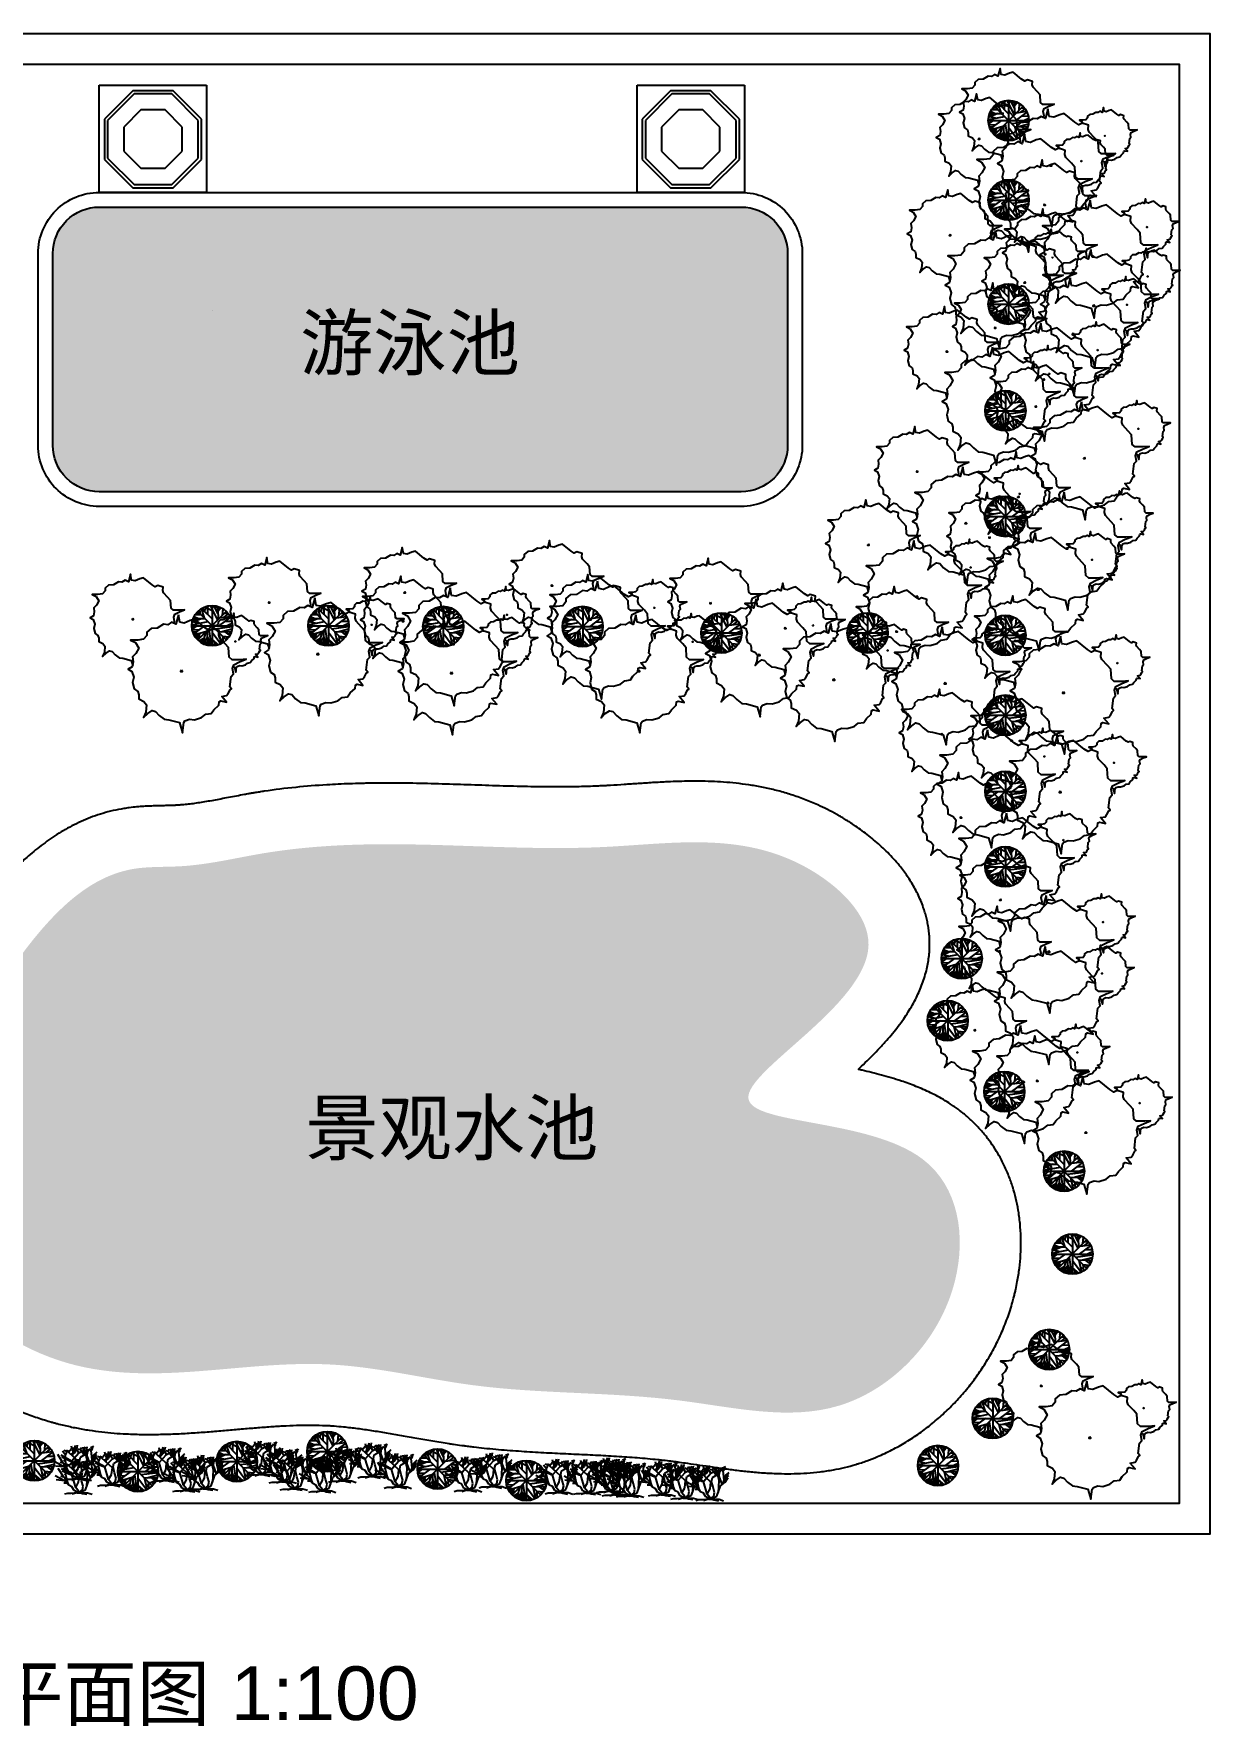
# Model space of a CAD drawing. Header units: millimetres. Extents: x 712 to 37995, y -2422 to 25272.
# Drawn here: x 18755 to 37995, y -2422 to 25272 of the extents above; entities that cross this region are included whole.
import ezdxf

# ---------------------------------------------------------------- set-up
doc = ezdxf.new("R2010")
doc.units = ezdxf.units.MM
for name, color, linetype in [('区域范围', 40, 'Continuous'), ('文字标注', 2, 'Continuous'), ('树', 80, 'Continuous'), ('水池', 140, 'Continuous'), ('道路', 240, 'Continuous')]:
    doc.layers.add(name, color=color, linetype=linetype)
doc.styles.get("Standard").update_dxf_attribs({"font": 'arial.ttf'})

# ---------------------------------------------------------------- blocks, each defined once
blk = doc.blocks.new('树 - 落叶树 (平面)')
for p, q in [((-32.6092, 50.4264), (-23.2782, 23.5674)), ((-31.2008, 51.1035), (-0.2149, 20.1818)), ((-26.4472, 46.5894), (-26.2712, 53.8116)), ((-22.0458, 42.0753), (-16.5881, 57.6486)), ((-21.1656, 55.8436), (-0.0388, 45.0094)), ((-12.5388, 54.9406), (-7.9613, 59.4546)), ((-12.3627, 32.1443), (-12.5388, 58.7776)), ((-5.3205, 59.6806), (16.5105, 16.7963)), ((2.426, 54.9406), (-1.4472, 59.9056)), ((0, 59.9996), (0, -60)), ((0.4894, 48.6208), (3.6584, 59.6806)), ((18.2711, 35.5298), (5.419, 59.6806)), ((9.8203, 51.5549), (12.8133, 58.5516)), ((19.6795, 19.5047), (16.3344, 57.6486)), ((17.0387, 51.1035), (23.2006, 55.1666)), ((17.7429, 43.6552), (25.4894, 54.2636)), ((31.6513, 50.8778), (30.2429, 30.5643)), ((-59.7219, 2.8025), (-12.0106, 12.0565)), ((-32.2571, 20.6333), (-59.1937, 9.348)), ((-58.6656, 12.7336), (-35.9543, 7.5424)), ((-57.081, 17.9248), (-47.0458, 14.7649)), ((-56.0247, 20.859), (-20.8134, 20.859)), ((-54.7923, 24.4702), (-47.75, 21.0847)), ((-54.6162, -24.7335), (-20.2853, 0.0941)), ((-53.2078, 27.4044), (-40.1797, 20.859)), ((-49.8627, 32.8214), (-32.7853, 32.8214)), ((-45.8134, 38.2383), (-40.5318, 33.0471)), ((-43.8768, 36.4326), (-44.405, 40.2696)), ((42, 42), (-42, -42)), ((42, -42), (-42, 42)), ((-40.1797, 44.558), (-36.4825, 43.2038)), ((-37.0107, 47.0408), (-35.25, 35.5298)), ((54.3626, 25.3731), (20.9119, 0.3198)), ((23.3767, 23.3417), (53.3063, 27.4044)), ((29.3626, -6.6771), (59.4682, 7.091)), ((31.1232, 42.5267), (35.8767, 48.1693)), ((36.2288, 25.1474), (48.9049, 35.0784)), ((37.1091, 37.1098), (46.6161, 37.5612)), ((38.5175, 13.4107), (58.2359, 13.6364)), ((-60, 0), (60, 0)), ((-59.7219, -4.8714), (-54.2641, -6.6771)), ((-45.2853, -0.1316), (-59.0177, -10.0627)), ((-58.4895, -12.3197), (-36.4825, -11.6426)), ((-57.081, -18.4138), (-45.2853, -17.9624)), ((-52.6797, -18.188), (-55.4966, -22.0251)), ((-53.2078, -27.442), (-16.7641, -16.6081)), ((-38.9472, -29.0219), (-51.4472, -30.6018)), ((-47.2219, -19.3166), (-50.2148, -26.3135)), ((-46.5177, -30.1504), (-49.5106, -33.536)), ((-32.4331, -32.4075), (-48.1021, -35.5674)), ((-43.7008, -34.6645), (-46.6937, -37.373)), ((-35.9543, -22.4765), (-44.0529, -40.5329)), ((-24.6867, -37.8244), (-38.7712, -45.7241)), ((-26.2712, -43.9185), (-34.7219, -48.6583)), ((-19.9331, -20.2194), (-28.5599, -52.721)), ((-14.6515, -36.2445), (-27.6797, -52.9467)), ((-14.6515, -47.3041), (-25.0388, -54.3009)), ((-21.5177, -45.4984), (-19.9331, -56.1065)), ((-14.8275, -15.0282), (-14.6515, -57.6865)), ((-14.6515, -32.1818), (-3.912, -59.4922)), ((-8.4895, -47.5298), (-11.4825, -58.5893)), ((-10.074, -10.0627), (-2.5036, -59.7178)), ((-6.2008, -36.2445), (17.919, -57.0094)), ((-0.0388, -19.0909), (25.8415, -53.8495)), ((5.9471, -46.6269), (10.5246, -58.5893)), ((9.2922, -9.1598), (59.6443, -2.8401)), ((18.6232, -18.6394), (26.7218, -53.3981)), ((18.7992, -18.6394), (57.3556, -17.2853)), ((22.8485, -36.4702), (35.3485, -48.4326)), ((24.7852, -44.8213), (23.0246, -54.978)), ((26.3697, -18.4138), (58.9401, -9.8369)), ((30.419, -30.1504), (32.3556, -50.0125)), ((31.4753, -31.279), (49.6091, -33.3103)), ((38.1654, -18.188), (52.426, -29.0219)), ((41.5105, -32.6332), (46.088, -38.0501)), ((45.9119, -24.0564), (55.595, -22.2508)), ((-6.3768, -52.721), (-9.3698, -58.815)), ((8.4119, -53.1724), (3.8344, -59.4922))]:
    blk.add_line(p, q)
blk.add_circle((0, 0), 60)
blk = doc.blocks.new('灌木 - (立面)')
for p, q in [((-12.471, 19.775), (-12.898, 22.044)), ((-11.433, 18.289), (-10.457, 22.749)), ((-9.48, 19.775), (-8.992, 22.592)), ((-0.508, 21.888), (-0.081, 20.558)), ((0.041, 20.714), (1.384, 22.044)), ((0.102, 21.34), (0.835, 21.888)), ((-17.76, 8.64), (-23.663, 11.961)), ((-18.24, 11.04), (-21.755, 16.655)), ((-18.24, 11.04), (-20.16, 11.52)), ((-12.96, 12.48), (-19.68, 16.32)), ((-13.92, 12.48), (-19.2, 14.88)), ((-16.8, 16.32), (-18.72, 18.72)), ((-15.84, 8.16), (-18.24, 11.04)), ((-14.88, 18.24), (-17.76, 19.2)), ((-16.8, 12.48), (-17.76, 12.96)), ((-16.8, 16.32), (-15.36, 19.68)), ((-16.8, 12.48), (-16.8, 16.32)), ((-15.84, 8.16), (-16.8, 12.48)), ((-14.88, 18.24), (-12.96, 20.64)), ((-8.16, 12), (-14.88, 18.24)), ((-12.96, 12.48), (-13.92, 12.48)), ((-13.325, 16.724), (-11.433, 18.289)), ((-12.96, 12.48), (-8.16, 17.76)), ((-10.56, 4.32), (-12.96, 12.48)), ((-11.677, 19.071), (-12.471, 19.775)), ((-11.28, 19.619), (-12.104, 21.184)), ((-12.043, 15.628), (-11.921, 18.836)), ((-11.982, 16.802), (-10.579, 18.054)), ((-11.921, 18.836), (-10.64, 20.401)), ((-10.579, 18.054), (-9.846, 19.697)), ((-8.16, 17.76), (-10.56, 21.6)), ((-7.2, 19.68), (-8.64, 20.16)), ((-8.64, 7.68), (-8.16, 12)), ((-8.16, 17.76), (-5.28, 19.2)), ((-7.68, 12.48), (-7.2, 14.88)), ((-6.72, 8.64), (-7.68, 12.48)), ((-7.2, 19.68), (-6.24, 21.12)), ((-4.8, 16.32), (-7.2, 19.68)), ((-7.2, 14.88), (-3.84, 16.8)), ((-5.086, 17.741), (-5.513, 21.34)), ((-5.28, 19.2), (-3.84, 21.6)), ((-3.377, 15.315), (-5.086, 17.819)), ((-2.88, 12.96), (-4.32, 19.68)), ((-3.84, 16.8), (-0.96, 20.64)), ((-3.377, 18.602), (-2.888, 21.575)), ((-2.766, 16.802), (-3.377, 18.602)), ((-3.36, 5.28), (-2.88, 12.96)), ((-2.88, 15.84), (-2.4, 20.16)), ((-0.96, 10.56), (-2.88, 15.84)), ((-1.92, 9.6), (0.96, 12)), ((-0.48, 10.8), (0.346, 13.203)), ((-0.203, 19.149), (0.102, 21.34)), ((0.346, 13.203), (-0.203, 19.149)), ((-0.142, 19.384), (0.59, 20.401)), ((-0.02, 20.01), (0.896, 21.105)), ((0.346, 13.203), (1.323, 16.254)), ((0.96, 12), (1.44, 15.36)), ((0.96, 12), (2.88, 14.88)), ((1.323, 16.254), (3.642, 18.289)), ((1.44, 15.36), (2.88, 17.28)), ((1.92, 13.44), (2.4, 15.36)), ((2.4, 15.36), (3.36, 16.32)), ((-17.76, 8.64), (-23.128, 9.222)), ((-16.32, 7.2), (-18.24, 7.2)), ((-14.88, 5.76), (-17.76, 8.64)), ((-15.84, 0.48), (-17.76, 0)), ((-14.88, 5.76), (-15.84, 8.16)), ((-13.44, 0.48), (-15.84, 0.48)), ((-12.96, 4.8), (-14.88, 5.76)), ((-9.6, 0.96), (-13.44, 0.48)), ((-11.52, 2.4), (-12.96, 4.8)), ((-9.6, 0.96), (-12.96, 0)), ((-8.64, 0.96), (-11.52, 2.4)), ((-10.56, 4.32), (-8.64, 7.68)), ((-8.64, 1.92), (-10.56, 4.32)), ((-9.6, 0.96), (-7.68, 0.96)), ((-8.64, 0.96), (-4.32, 2.88)), ((-8.64, 0.96), (-6.24, 2.88)), ((-8.64, 0.96), (-8.64, 1.92)), ((-8.64, 0.96), (-2.88, 0.96)), ((-7.68, 0.96), (-6.24, 0.48)), ((-5.76, 5.28), (-6.72, 8.64)), ((-6.24, 2.88), (-5.76, 5.28)), ((-6.24, 0.48), (-3.36, 0)), ((-4.32, 2.88), (-1.92, 9.6)), ((-2.88, 0.96), (0, 0))]:
    blk.add_line(p, q)
blk = doc.blocks.new('树丛或灌木丛 - (平面)')
for points in [[(-10.993, 56.487), (-9.228, 58.426), (-10.144, 63.512), (-8.923, 67.033), (-3.43, 69.772), (2.673, 72.119), (-2.82, 71.728), (-10.449, 71.728), (-13.195, 74.075), (-13.806, 83.073), (-16.857, 86.594), (-22.045, 92.071), (-22.961, 94.81), (-22.656, 98.722), (-28.759, 100.678), (-31.811, 99.113), (-35.472, 101.461), (-45.543, 109.676), (-49.815, 108.503), (-55.308, 106.155), (-59.58, 106.938), (-60.801, 113.98), (-63.242, 104.982), (-67.209, 106.938), (-70.872, 104.59), (-74.839, 104.982), (-80.637, 101.461), (-86.435, 101.069), (-90.402, 97.548), (-90.402, 94.419), (-93.454, 90.898), (-98.947, 90.115), (-105.66, 90.115), (-101.083, 87.768), (-98.031, 82.682), (-100.778, 77.596), (-103.829, 74.466), (-103.219, 69.772), (-104.134, 65.077), (-108.102, 62.73), (-104.439, 60.774), (-102.609, 55.297), (-103.829, 50.211), (-102.303, 44.342), (-98.947, 41.995), (-98.031, 38.865), (-98.031, 34.953), (-93.148, 32.606), (-90.707, 29.476), (-91.317, 22.434), (-93.454, 17.348), (-89.487, 21.26), (-85.519, 23.999), (-82.468, 23.216), (-78.806, 19.304), (-74.228, 15.783), (-69.956, 15.392), (-59.886, 12.653), (-58.254, 7.074)], [(59.448, 5.262), (60.936, 4.858), (62.652, -1.011), (63.415, 4.858), (64.178, 5.836), (66.848, 6.814), (69.709, 6.569), (73.905, 7.792), (76.385, 9.748), (79.627, 10.237), (81.153, 12.438), (84.014, 15.127), (84.205, 17.084), (85.158, 17.573), (88.591, 16.839), (85.73, 20.262), (88.591, 20.751), (89.545, 21.974), (90.689, 24.174), (91.452, 24.663), (90.499, 25.886), (91.261, 31.999), (92.596, 33.466), (92.024, 36.645), (92.787, 38.845), (96.22, 40.557), (100.035, 42.024), (96.602, 41.779), (91.834, 41.779), (90.117, 43.246), (89.736, 48.871), (87.828, 51.071), (84.586, 54.494), (84.014, 56.206), (84.205, 58.651), (80.39, 59.873), (78.483, 58.895), (76.194, 60.362), (69.9, 65.497), (67.23, 64.764), (63.797, 63.297), (61.126, 63.786), (60.364, 68.187), (58.838, 62.563), (56.358, 63.786), (54.07, 62.319), (51.59, 62.563), (47.966, 60.362), (44.343, 60.118), (41.863, 57.917), (41.863, 55.961), (39.956, 53.761), (36.523, 53.272), (32.327, 53.272), (35.187, 51.805), (36.641, 49.381)]]:
    blk.add_lwpolyline(points)
for points in [[(-4.577, 66.508), (-7.629, 55.261), (-12.588, 57.706), (-17.166, 54.772), (-22.125, 55.261), (-29.372, 50.86), (-36.62, 50.371), (-41.579, 45.969), (-41.579, 42.057), (-45.393, 37.656), (-52.259, 36.678), (-60.651, 36.678), (-54.93, 33.743), (-51.115, 27.386), (-54.548, 21.029), (-58.363, 17.116), (-57.6, 11.248), (-58.744, 5.38), (-63.703, 2.446), (-59.126, 0), (-56.837, -6.846), (-58.363, -13.203), (-56.455, -20.539), (-52.259, -23.473), (-51.115, -27.385), (-51.115, -32.275), (-45.012, -35.21), (-41.96, -39.122), (-42.723, -47.924), (-45.393, -54.282), (-40.434, -49.391), (-35.475, -45.968), (-31.661, -46.946), (-27.083, -51.837), (-21.362, -56.238), (-16.021, -56.727), (-3.433, -60.15), (0, -71.887), (1.526, -60.15), (3.052, -58.194), (8.392, -56.238), (14.114, -56.727), (22.506, -54.282), (27.465, -50.369), (33.949, -49.391), (37.001, -44.99), (42.723, -39.611), (43.104, -35.699), (45.012, -34.721), (51.878, -36.188), (46.156, -29.341), (51.878, -28.363), (53.785, -25.918), (56.074, -21.517), (57.6, -20.539), (55.692, -18.094), (57.218, -5.868), (59.888, -2.934), (58.744, 3.424), (60.27, 7.825), (67.136, 11.248), (74.765, 14.182), (67.899, 13.693), (58.363, 13.693), (54.93, 16.627), (54.167, 27.875), (50.352, 32.276), (43.867, 39.123), (42.723, 42.546), (43.104, 47.436), (35.475, 49.882), (31.661, 47.925), (27.083, 50.86), (14.495, 61.129), (9.155, 59.662), (2.289, 56.728), (-3.052, 57.706)], [(-58.055, 61.947), (-58.97, 60.774), (-57.139, 60.774)], [(62.08, 35.667), (61.508, 34.933), (62.652, 34.933)], [(-1.144, 1.468), (-2.289, 0), (0, 0)]]:
    blk.add_lwpolyline(points, close=True)
blk = doc.blocks.new('浴盆')
for p, q in [((0, 0), (0, 69.12)), ((0, 69.12), (69.12, 69.12)), ((21.601, 65.456), (3.272, 47.128)), ((47.521, 65.456), (21.601, 65.456)), ((65.849, 47.128), (47.521, 65.456)), ((69.12, 69.12), (69.12, 0)), ((22.464, 63.396), (5.358, 46.29)), ((46.656, 63.396), (22.464, 63.396)), ((63.763, 46.29), (46.656, 63.396)), ((3.272, 47.128), (3.272, 21.208)), ((5.358, 46.29), (5.358, 22.098)), ((26.785, 53.097), (15.788, 42.101)), ((42.337, 53.097), (26.785, 53.097)), ((53.333, 42.101), (42.337, 53.097)), ((63.763, 22.098), (63.763, 46.29)), ((65.849, 21.208), (65.849, 47.128)), ((15.788, 42.101), (15.788, 26.549)), ((53.333, 26.549), (53.333, 42.101)), ((5.358, 22.098), (22.464, 4.992)), ((15.788, 26.549), (26.785, 15.552)), ((42.337, 15.552), (53.333, 26.549)), ((46.656, 4.992), (63.763, 22.098)), ((3.272, 21.208), (21.601, 2.88)), ((26.785, 15.552), (42.337, 15.552)), ((47.521, 2.88), (65.849, 21.208)), ((69.12, 0), (0, 0)), ((21.601, 2.88), (47.521, 2.88)), ((22.464, 4.992), (46.656, 4.992))]:
    blk.add_line(p, q)

msp = doc.modelspace()

# ---------------------------------------------------------------- hatches: boundary and pattern name
at = {"layer": '水池'}
h = msp.add_hatch(color=256, dxfattribs=at)
h.dxf.hatch_style = 1
h.set_gradient(color1=(39, 118, 187), color2=(122, 175, 223), name='INVHEMISPHERICAL')
h.paths.add_polyline_path([(31084, 21678, 0.414214), (30324, 22438), (19825, 22438, 0.414214), (19065, 21678), (19065, 18538, 0.414214), (19825, 17778), (30324, 17778, 0.414214), (31084, 18538)])
at = {"layer": '水池', "transparency": 33554579}
h = msp.add_hatch(dxfattribs=at)
h.set_pattern_fill('AR-SAND', color=256, scale=2)
edge = h.paths.add_edge_path()
edge.add_spline(control_points=[(20387, 11607), (19397, 11445), (18329, 9904), (16918, 7816), (16712, 4929), (19846, 2862), (22966, 3813), (26262, 2981), (29023, 3084), (32073, 2338), (34153, 4484), (33724, 7597), (28478, 7296), (33409, 9922), (30883, 12315), (27912, 11794), (24960, 12086), (22627, 11928), (21361, 11614), (20631, 11647), (20387, 11607)], knot_values=[0, 0, 0, 0, 3096.020564, 4686.242589, 7854.193414, 10346.743244, 14613.916012, 16982.942408, 20393.393422, 22993.062508, 25787.904417, 27842.153174, 30861.748739, 34051.67301, 35674.574209, 38987.253253, 42810.995466, 44591.589198, 45959.9441, 46721.593141, 46721.593141, 46721.593141, 46721.593141], degree=3, periodic=0)

# ---------------------------------------------------------------- linework, layer by layer
at = {"layer": '区域范围'}
for points in [[(4997, 725), (37995, 725), (37995, 25272), (712, 25272), (712, 725), (1212, 725)], [(4995, 1225), (37495, 1225), (37495, 24772), (1212, 24772), (1212, 1225)]]:
    msp.add_lwpolyline(points, dxfattribs=at)
at = {"layer": '水池'}
for points in [[(19825, 22678), (30324, 22678, -0.414214), (31324, 21678), (31324, 18538, -0.414214), (30324, 17538), (19825, 17538, -0.414214), (18825, 18538), (18825, 21678, -0.414214)], [(19825, 22438), (30324, 22438, -0.414214), (31084, 21678), (31084, 18538, -0.414214), (30324, 17778), (19825, 17778, -0.414214), (19065, 18538), (19065, 21678, -0.414214)]]:
    msp.add_lwpolyline(points, format="xyb", close=True, dxfattribs=at)
at = {"layer": '道路'}
for points, knots in [([(32236, 8325), (32275, 8361), (32314, 8398), (32393, 8474), (32432, 8513), (32511, 8592), (32550, 8633), (32628, 8716), (32667, 8759), (32737, 8839), (32769, 8876), (32832, 8953), (32863, 8992), (32924, 9072), (32954, 9113), (33008, 9191), (33032, 9228), (33079, 9303), (33102, 9341), (33147, 9420), (33169, 9461), (33207, 9538), (33224, 9574), (33256, 9648), (33272, 9686), (33301, 9764), (33314, 9804), (33339, 9887), (33351, 9929), (33369, 10007), (33376, 10043), (33388, 10115), (33393, 10152), (33401, 10227), (33404, 10265), (33406, 10315), (33407, 10326), (33407, 10342), (33407, 10346), (33407, 10354), (33407, 10358), (33407, 10370), (33407, 10379), (33407, 10403), (33407, 10419), (33405, 10468), (33403, 10500), (33398, 10563), (33394, 10595), (33385, 10657), (33380, 10687), (33368, 10747), (33361, 10777), (33347, 10836), (33339, 10864), (33322, 10921), (33313, 10949), (33290, 11015), (33275, 11053), (33245, 11126), (33228, 11162), (33194, 11232), (33177, 11265), (33140, 11332), (33121, 11364), (33082, 11427), (33062, 11458), (33021, 11517), (33000, 11547), (32957, 11604), (32936, 11632), (32883, 11697), (32851, 11733), (32787, 11804), (32754, 11839), (32688, 11906), (32654, 11938), (32586, 12001), (32552, 12032), (32482, 12091), (32447, 12120), (32376, 12176), (32341, 12203), (32269, 12256), (32232, 12282), (32146, 12341), (32095, 12374), (31993, 12437), (31941, 12468), (31838, 12525), (31786, 12553), (31682, 12605), (31630, 12630), (31506, 12686), (31433, 12716), (31289, 12772), (31216, 12797), (31072, 12844), (31000, 12865), (30856, 12902), (30785, 12919), (30643, 12949), (30572, 12962), (30432, 12985), (30362, 12994), (30224, 13011), (30155, 13017), (30020, 13028), (29953, 13032), (29819, 13038), (29753, 13040), (29623, 13042), (29558, 13043), (29431, 13041), (29367, 13040), (29242, 13036), (29181, 13034), (29037, 13027), (28955, 13023), (28795, 13013), (28716, 13008), (28561, 12997), (28484, 12992), (28334, 12982), (28261, 12977), (28170, 12972), (28152, 12971), (28122, 12969), (28110, 12968), (28088, 12967), (28077, 12966), (28061, 12966), (28055, 12965), (28036, 12964), (28024, 12964), (27999, 12963), (27986, 12962), (27949, 12960), (27924, 12959), (27849, 12957), (27799, 12955), (27648, 12951), (27547, 12949), (27298, 12947), (27149, 12948), (26848, 12952), (26697, 12956), (26391, 12964), (26238, 12969), (25927, 12980), (25771, 12985), (25456, 12995), (25296, 13000), (24976, 13007), (24814, 13010), (24590, 13011), (24530, 13011), (24411, 13010), (24353, 13010), (24264, 13008), (24233, 13008), (24171, 13007), (24140, 13006), (24047, 13004), (23985, 13002), (23798, 12996), (23672, 12990), (23378, 12972), (23208, 12958), (22867, 12924), (22695, 12902), (22497, 12873), (22471, 12869), (22430, 12862), (22416, 12860), (22391, 12856), (22381, 12855), (22360, 12851), (22350, 12850), (22335, 12847), (22329, 12846), (22317, 12844), (22311, 12843), (22294, 12840), (22282, 12838), (22247, 12832), (22224, 12828), (22156, 12815), (22111, 12807), (22023, 12791), (21980, 12782), (21896, 12766), (21854, 12758), (21772, 12743), (21732, 12735), (21654, 12721), (21615, 12714), (21539, 12701), (21502, 12695), (21429, 12684), (21393, 12679), (21323, 12669), (21289, 12665), (21221, 12658), (21188, 12655), (21149, 12652), (21142, 12651), (21123, 12650), (21110, 12649), (21095, 12648), (21093, 12648), (21090, 12648), (21088, 12648), (21083, 12647), (21079, 12647), (21068, 12647), (21061, 12646), (21038, 12645), (21023, 12645), (20982, 12643), (20957, 12643), (20903, 12642), (20875, 12641), (20816, 12640), (20786, 12639), (20723, 12637), (20690, 12636), (20621, 12633), (20586, 12632), (20513, 12627), (20475, 12624), (20397, 12617), (20357, 12613), (20286, 12603), (20256, 12599), (20226, 12594)], [32628.141077, 32628.141077, 32628.141077, 32628.141077, 32742.141836, 32742.141836, 32856.142594, 32856.142594, 32970.143353, 32970.143353, 33084.144112, 33084.144112, 33179.16935, 33179.16935, 33274.194589, 33274.194589, 33369.219827, 33369.219827, 33449.000359, 33449.000359, 33528.78089, 33528.78089, 33608.561421, 33608.561421, 33675.071719, 33675.071719, 33741.582016, 33741.582016, 33808.092314, 33808.092314, 33874.602612, 33874.602612, 33927.863508, 33927.863508, 33981.124405, 33981.124405, 34034.385302, 34034.385302, 34050.237225, 34050.237225, 34055.84603, 34055.84603, 34061.454835, 34061.454835, 34072.672446, 34072.672446, 34095.107666, 34095.107666, 34139.978108, 34139.978108, 34184.848549, 34184.848549, 34229.718991, 34229.718991, 34274.589432, 34274.589432, 34319.459874, 34319.459874, 34364.330315, 34364.330315, 34427.497126, 34427.497126, 34490.663936, 34490.663936, 34553.830747, 34553.830747, 34616.997558, 34616.997558, 34680.164369, 34680.164369, 34743.331179, 34743.331179, 34806.49799, 34806.49799, 34894.573619, 34894.573619, 34982.649249, 34982.649249, 35070.724878, 35070.724878, 35158.800507, 35158.800507, 35246.876136, 35246.876136, 35334.951765, 35334.951765, 35423.027395, 35423.027395, 35544.703945, 35544.703945, 35666.380495, 35666.380495, 35788.057045, 35788.057045, 35909.733595, 35909.733595, 36077.898744, 36077.898744, 36246.063893, 36246.063893, 36414.229042, 36414.229042, 36582.394191, 36582.394191, 36750.559341, 36750.559341, 36918.72449, 36918.72449, 37086.889639, 37086.889639, 37255.054788, 37255.054788, 37423.219937, 37423.219937, 37591.385086, 37591.385086, 37759.550235, 37759.550235, 37927.715384, 37927.715384, 38155.382934, 38155.382934, 38383.050485, 38383.050485, 38610.718035, 38610.718035, 38838.385585, 38838.385585, 38895.003047, 38895.003047, 38934.155436, 38934.155436, 38966.840072, 38966.840072, 38986.90365, 38986.90365, 39027.030808, 39027.030808, 39067.157966, 39067.157966, 39147.412282, 39147.412282, 39307.920914, 39307.920914, 39628.938177, 39628.938177, 40097.259817, 40097.259817, 40565.581458, 40565.581458, 41033.903098, 41033.903098, 41502.224739, 41502.224739, 41970.546379, 41970.546379, 42438.868019, 42438.868019, 42612.138318, 42612.138318, 42777.171242, 42777.171242, 42864.679543, 42864.679543, 42952.187845, 42952.187845, 43127.204448, 43127.204448, 43477.237654, 43477.237654, 43947.621653, 43947.621653, 44418.005652, 44418.005652, 44490.999145, 44490.999145, 44529.994067, 44529.994067, 44558.24421, 44558.24421, 44585.489029, 44585.489029, 44601.608999, 44601.608999, 44617.728969, 44617.728969, 44649.968908, 44649.968908, 44714.448788, 44714.448788, 44843.408546, 44843.408546, 44972.368305, 44972.368305, 45101.328064, 45101.328064, 45230.287823, 45230.287823, 45359.247582, 45359.247582, 45488.20734, 45488.20734, 45617.167099, 45617.167099, 45746.126858, 45746.126858, 45875.086617, 45875.086617, 45901.228449, 45901.228449, 45953.512114, 45953.512114, 45960.648857, 45960.648857, 45967.7856, 45967.7856, 45982.059086, 45982.059086, 46010.606059, 46010.606059, 46067.700003, 46067.700003, 46152.565988, 46152.565988, 46237.431973, 46237.431973, 46322.297958, 46322.297958, 46407.163943, 46407.163943, 46492.029929, 46492.029929, 46576.895914, 46576.895914, 46661.761899, 46661.761899, 46721.593141, 46721.593141, 46721.593141, 46721.593141]), ([(20226, 12594), (20167, 12584), (20109, 12573), (19995, 12547), (19939, 12532), (19829, 12499), (19775, 12481), (19668, 12442), (19616, 12421), (19514, 12376), (19464, 12353), (19366, 12304), (19318, 12278), (19224, 12225), (19178, 12197), (19088, 12140), (19044, 12111), (18958, 12051), (18916, 12020), (18834, 11957), (18794, 11926), (18715, 11861), (18677, 11828), (18585, 11746), (18532, 11697), (18429, 11598), (18380, 11547), (18283, 11446), (18236, 11394), (18144, 11290), (18099, 11238), (18011, 11134), (17969, 11081), (17885, 10976), (17844, 10923), (17764, 10818), (17725, 10765), (17649, 10661), (17611, 10609), (17538, 10505), (17502, 10454), (17431, 10353), (17397, 10302), (17329, 10203), (17295, 10155), (17259, 10101), (17255, 10095), (17247, 10083), (17243, 10078), (17231, 10060), (17223, 10048), (17199, 10013), (17183, 9990), (17135, 9920), (17103, 9872), (17039, 9777), (17007, 9728), (16944, 9631), (16912, 9582), (16849, 9481), (16817, 9431), (16755, 9328), (16724, 9275), (16663, 9169), (16632, 9114), (16573, 9004), (16544, 8948), (16486, 8833), (16458, 8774), (16421, 8693), (16412, 8672), (16395, 8635), (16388, 8619), (16375, 8587), (16369, 8572), (16359, 8550), (16356, 8542), (16349, 8526), (16346, 8519), (16337, 8495), (16330, 8479), (16312, 8432), (16300, 8401), (16264, 8306), (16241, 8242), (16188, 8080), (16158, 7981), (16104, 7782), (16080, 7681), (16037, 7478), (16019, 7375), (15987, 7167), (15974, 7063), (15955, 6853), (15949, 6747), (15943, 6534), (15943, 6427), (15951, 6213), (15959, 6106), (15980, 5908), (15992, 5818), (16023, 5638), (16041, 5548), (16084, 5369), (16109, 5280), (16165, 5102), (16196, 5014), (16260, 4854), (16291, 4782), (16339, 4683), (16352, 4656), (16375, 4611), (16384, 4594), (16400, 4564), (16407, 4551), (16419, 4529), (16424, 4521), (16432, 4506), (16436, 4499), (16444, 4485), (16448, 4477), (16460, 4456), (16469, 4442), (16494, 4401), (16511, 4373), (16563, 4291), (16599, 4238), (16673, 4134), (16711, 4083), (16791, 3984), (16831, 3935), (16931, 3823), (16990, 3760), (17113, 3638), (17176, 3579), (17305, 3466), (17371, 3412), (17505, 3308), (17574, 3258), (17713, 3162), (17784, 3117), (17927, 3029), (18000, 2988), (18147, 2908), (18221, 2871), (18372, 2800), (18447, 2766), (18600, 2704), (18677, 2674), (18832, 2619), (18910, 2594), (19003, 2566), (19018, 2562), (19050, 2553), (19068, 2548), (19103, 2538), (19120, 2534), (19173, 2520), (19208, 2511), (19312, 2486), (19382, 2471), (19521, 2444), (19590, 2432), (19728, 2411), (19796, 2402), (19932, 2386), (20000, 2379), (20134, 2368), (20201, 2364), (20362, 2356), (20456, 2353), (20643, 2351), (20735, 2352), (20918, 2355), (21008, 2358), (21187, 2367), (21275, 2372), (21450, 2383), (21537, 2390), (21707, 2403), (21792, 2410), (21959, 2425), (22041, 2432), (22204, 2446), (22285, 2453), (22444, 2466), (22522, 2472), (22677, 2483), (22753, 2488), (22903, 2496), (22977, 2499), (23123, 2504), (23195, 2505), (23336, 2505), (23406, 2503), (23489, 2500), (23504, 2500), (23526, 2499), (23532, 2498), (23544, 2498), (23550, 2498), (23569, 2497), (23581, 2496), (23618, 2494), (23643, 2492), (23718, 2486), (23769, 2482), (23894, 2469), (23970, 2460), (24123, 2441), (24200, 2429), (24358, 2405), (24438, 2392), (24600, 2365), (24683, 2351), (24850, 2321), (24934, 2306), (25106, 2276), (25193, 2261), (25369, 2231), (25459, 2217), (25572, 2199), (25594, 2196), (25662, 2186), (25708, 2179), (25762, 2172), (25771, 2171), (25787, 2169), (25794, 2168), (25809, 2166), (25816, 2165), (25837, 2162), (25851, 2160), (25894, 2155), (25922, 2151), (26007, 2141), (26063, 2135), (26246, 2116), (26372, 2104), (26621, 2085), (26744, 2076), (26989, 2061), (27110, 2055), (27351, 2042), (27470, 2037), (27706, 2026), (27823, 2020), (28055, 2009), (28171, 2002), (28399, 1988), (28513, 1981), (28738, 1963), (28849, 1953), (28981, 1939), (29001, 1937), (29061, 1930), (29102, 1926), (29159, 1919), (29175, 1917), (29197, 1914), (29203, 1913), (29213, 1912), (29218, 1911), (29234, 1909), (29244, 1908), (29275, 1904), (29296, 1901), (29360, 1892), (29403, 1886), (29511, 1871), (29577, 1861), (29712, 1841), (29781, 1831), (29920, 1810), (29991, 1800), (30135, 1780), (30209, 1771), (30358, 1753), (30433, 1745), (30587, 1731), (30664, 1725), (30823, 1715), (30903, 1712), (31052, 1709), (31120, 1709), (31259, 1712), (31329, 1715), (31471, 1725), (31542, 1731), (31687, 1749), (31760, 1760), (31894, 1785), (31955, 1797), (32077, 1826), (32138, 1843), (32207, 1863), (32215, 1866), (32230, 1870), (32237, 1873), (32260, 1880), (32275, 1884), (32319, 1899), (32349, 1909), (32437, 1941), (32494, 1964), (32633, 2022), (32712, 2059), (32868, 2140), (32945, 2182), (33094, 2273), (33168, 2321), (33311, 2422), (33380, 2475), (33516, 2586), (33582, 2643), (33711, 2763), (33773, 2825), (33894, 2953), (33953, 3019), (34065, 3155), (34120, 3226), (34224, 3370), (34273, 3444), (34368, 3596), (34413, 3674), (34498, 3833), (34538, 3915), (34612, 4081), (34646, 4166), (34709, 4338), (34738, 4426), (34771, 4544), (34778, 4572), (34791, 4621), (34796, 4642), (34806, 4684), (34811, 4705), (34825, 4768), (34833, 4810), (34854, 4925), (34866, 4998), (34883, 5145), (34890, 5219), (34899, 5368), (34900, 5444), (34899, 5595), (34896, 5671), (34884, 5823), (34875, 5900), (34853, 6039), (34842, 6102), (34814, 6228), (34798, 6291), (34761, 6417), (34740, 6480), (34693, 6605), (34667, 6667), (34610, 6790), (34579, 6851), (34517, 6960), (34487, 7008), (34424, 7104), (34391, 7151), (34320, 7243), (34283, 7289), (34204, 7377), (34163, 7420), (34078, 7503), (34033, 7543), (33974, 7593), (33960, 7604), (33937, 7622), (33927, 7631), (33911, 7642), (33906, 7646), (33891, 7658), (33881, 7665), (33861, 7680), (33851, 7687), (33821, 7709), (33800, 7723), (33741, 7764), (33701, 7789), (33621, 7837), (33581, 7859), (33501, 7902), (33461, 7923), (33381, 7962), (33341, 7980), (33261, 8015), (33222, 8032), (33142, 8064), (33102, 8079), (33023, 8108), (32983, 8122), (32889, 8154), (32834, 8171), (32725, 8203), (32671, 8219), (32563, 8247), (32510, 8261), (32404, 8287), (32352, 8299), (32279, 8315), (32257, 8320), (32236, 8325)], [0, 0, 0, 0, 115.193256, 115.193256, 230.386511, 230.386511, 345.579767, 345.579767, 460.773023, 460.773023, 575.966279, 575.966279, 691.159534, 691.159534, 806.35279, 806.35279, 921.546046, 921.546046, 1036.739302, 1036.739302, 1151.932557, 1151.932557, 1267.125813, 1267.125813, 1432.803306, 1432.803306, 1598.480798, 1598.480798, 1764.158291, 1764.158291, 1929.835784, 1929.835784, 2095.513276, 2095.513276, 2261.190769, 2261.190769, 2426.868262, 2426.868262, 2592.545755, 2592.545755, 2758.223247, 2758.223247, 2923.90074, 2923.90074, 3089.578233, 3089.578233, 3109.720659, 3109.720659, 3129.863085, 3129.863085, 3170.147938, 3170.147938, 3250.717643, 3250.717643, 3411.857054, 3411.857054, 3572.996464, 3572.996464, 3734.135875, 3734.135875, 3895.275285, 3895.275285, 4056.414696, 4056.414696, 4217.554106, 4217.554106, 4378.693517, 4378.693517, 4539.832927, 4539.832927, 4597.117254, 4597.117254, 4639.751627, 4639.751627, 4679.063029, 4679.063029, 4699.326342, 4699.326342, 4719.589655, 4719.589655, 4760.116282, 4760.116282, 4841.169535, 4841.169535, 5003.27604, 5003.27604, 5246.636198, 5246.636198, 5489.996356, 5489.996356, 5733.356514, 5733.356514, 5976.716672, 5976.716672, 6220.076829, 6220.076829, 6463.436987, 6463.436987, 6706.797145, 6706.797145, 6910.655975, 6910.655975, 7114.514805, 7114.514805, 7318.373635, 7318.373635, 7522.232465, 7522.232465, 7690.696314, 7690.696314, 7756.827464, 7756.827464, 7797.308959, 7797.308959, 7829.267145, 7829.267145, 7849.095661, 7849.095661, 7866.321937, 7866.321937, 7883.548213, 7883.548213, 7918.000765, 7918.000765, 7986.90587, 7986.90587, 8124.716078, 8124.716078, 8262.526286, 8262.526286, 8400.336495, 8400.336495, 8591.201903, 8591.201903, 8782.067311, 8782.067311, 8972.93272, 8972.93272, 9163.798128, 9163.798128, 9354.663536, 9354.663536, 9545.528944, 9545.528944, 9736.394353, 9736.394353, 9927.259761, 9927.259761, 10118.125169, 10118.125169, 10308.990577, 10308.990577, 10344.652004, 10344.652004, 10387.317991, 10387.317991, 10429.983978, 10429.983978, 10515.315952, 10515.315952, 10685.979899, 10685.979899, 10856.643846, 10856.643846, 11027.307793, 11027.307793, 11197.97174, 11197.97174, 11368.635687, 11368.635687, 11613.188964, 11613.188964, 11857.742241, 11857.742241, 12102.295517, 12102.295517, 12346.848794, 12346.848794, 12591.402071, 12591.402071, 12835.955347, 12835.955347, 13080.508624, 13080.508624, 13325.061901, 13325.061901, 13569.615177, 13569.615177, 13814.168454, 13814.168454, 14058.721731, 14058.721731, 14303.275007, 14303.275007, 14547.828284, 14547.828284, 14602.347002, 14602.347002, 14624.54408, 14624.54408, 14646.741159, 14646.741159, 14691.135316, 14691.135316, 14779.92363, 14779.92363, 14957.500258, 14957.500258, 15214.786809, 15214.786809, 15472.07336, 15472.07336, 15729.359911, 15729.359911, 15986.646462, 15986.646462, 16243.933013, 16243.933013, 16501.219564, 16501.219564, 16758.506115, 16758.506115, 16822.142407, 16822.142407, 16949.414992, 16949.414992, 16974.017676, 16974.017676, 16993.709728, 16993.709728, 17013.40178, 17013.40178, 17052.785883, 17052.785883, 17131.554091, 17131.554091, 17289.090506, 17289.090506, 17645.236832, 17645.236832, 18001.383158, 18001.383158, 18357.529483, 18357.529483, 18713.675809, 18713.675809, 19069.822135, 19069.822135, 19425.96846, 19425.96846, 19782.114786, 19782.114786, 20138.261112, 20138.261112, 20203.119103, 20203.119103, 20332.835085, 20332.835085, 20387.353569, 20387.353569, 20404.007264, 20404.007264, 20420.660959, 20420.660959, 20453.968348, 20453.968348, 20520.583127, 20520.583127, 20653.812684, 20653.812684, 20853.075858, 20853.075858, 21052.339033, 21052.339033, 21251.602207, 21251.602207, 21450.865382, 21450.865382, 21650.128556, 21650.128556, 21849.391731, 21849.391731, 22048.654906, 22048.654906, 22214.410426, 22214.410426, 22380.165947, 22380.165947, 22545.921468, 22545.921468, 22711.676989, 22711.676989, 22848.40985, 22848.40985, 22985.142711, 22985.142711, 23001.802388, 23001.802388, 23018.462065, 23018.462065, 23051.78142, 23051.78142, 23118.420129, 23118.420129, 23251.697547, 23251.697547, 23440.679678, 23440.679678, 23629.661808, 23629.661808, 23818.643938, 23818.643938, 24007.626069, 24007.626069, 24196.608199, 24196.608199, 24385.590329, 24385.590329, 24574.57246, 24574.57246, 24763.55459, 24763.55459, 24952.53672, 24952.53672, 25141.518851, 25141.518851, 25330.500981, 25330.500981, 25519.483111, 25519.483111, 25708.465242, 25708.465242, 25767.727444, 25767.727444, 25811.207631, 25811.207631, 25854.687818, 25854.687818, 25941.648192, 25941.648192, 26089.513958, 26089.513958, 26237.379724, 26237.379724, 26385.245489, 26385.245489, 26533.111255, 26533.111255, 26680.977021, 26680.977021, 26802.192191, 26802.192191, 26923.40736, 26923.40736, 27044.62253, 27044.62253, 27165.8377, 27165.8377, 27287.05287, 27287.05287, 27386.132141, 27386.132141, 27485.211412, 27485.211412, 27584.290683, 27584.290683, 27683.369954, 27683.369954, 27782.449225, 27782.449225, 27810.032694, 27810.032694, 27831.461208, 27831.461208, 27841.703127, 27841.703127, 27862.186964, 27862.186964, 27882.670801, 27882.670801, 27923.638476, 27923.638476, 28003.31156, 28003.31156, 28082.984644, 28082.984644, 28162.657728, 28162.657728, 28242.330812, 28242.330812, 28322.003896, 28322.003896, 28401.67698, 28401.67698, 28481.350064, 28481.350064, 28592.847361, 28592.847361, 28704.344658, 28704.344658, 28815.841955, 28815.841955, 28927.339252, 28927.339252, 28973.843237, 28973.843237, 28973.843237, 28973.843237])]:
    msp.add_open_spline(points, degree=3, knots=knots, dxfattribs=at)

# ---------------------------------------------------------------- block references
at = {"layer": '区域范围', "xscale": 25.4, "yscale": 25.4, "zscale": 25.4}
for p in [(19825, 22678), (28622, 22678)]:
    msp.add_blockref('浴盆', p, dxfattribs=at)
at = {"layer": '树'}
for name, p, xscale, yscale, zscale in [('树丛或灌木丛 - (平面)', (35406, 23115), 13.95163909683986, 13.95163909683986, 13.95163909683986), ('树丛或灌木丛 - (平面)', (35024, 22703), 13.95163909683986, 13.95163909683986, 13.95163909683986), ('树 - 落叶树 (平面)', (34698, 23853), 5.523598386677466, 5.523598386677466, 5.523598386677466), ('树丛或灌木丛 - (平面)', (36097, 21621), 13.95163909683986, 13.95163909683986, 13.95163909683986), ('树丛或灌木丛 - (平面)', (34550, 21127), 13.95163909683986, 13.95163909683986, 13.95163909683986), ('树 - 落叶树 (平面)', (34698, 22552), 5.523598386677466, 5.523598386677466, 5.523598386677466), ('树丛或灌木丛 - (平面)', (36107, 20816), 13.95163909683986, 13.95163909683986, 13.95163909683986), ('树丛或灌木丛 - (平面)', (35771, 20351), 13.95163909683986, 13.95163909683986, 13.95163909683986), ('树丛或灌木丛 - (平面)', (35288, 19608), 13.95163909683986, 13.95163909683986, 13.95163909683986), ('树 - 落叶树 (平面)', (34698, 20849), 5.523598386677466, 5.523598386677466, 5.523598386677466), ('树丛或灌木丛 - (平面)', (34500, 19219), 13.95163909683986, 13.95163909683986, 13.95163909683986), ('树丛或灌木丛 - (平面)', (35953, 18321), 13.95163909683986, 13.95163909683986, 13.95163909683986), ('树 - 落叶树 (平面)', (34646, 19105), 5.523598386677466, 5.523598386677466, 5.523598386677466), ('树丛或灌木丛 - (平面)', (34013, 17257), 13.95163909683986, 13.95163909683986, 13.95163909683986), ('树丛或灌木丛 - (平面)', (35669, 16844), 13.95163909683986, 13.95163909683986, 13.95163909683986), ('树丛或灌木丛 - (平面)', (35196, 16176), 13.95163909683986, 13.95163909683986, 13.95163909683986), ('树丛或灌木丛 - (平面)', (33214, 16054), 13.95163909683986, 13.95163909683986, 13.95163909683986), ('树 - 落叶树 (平面)', (34646, 17375), 5.523598386677466, 5.523598386677466, 5.523598386677466), ('树丛或灌木丛 - (平面)', (28038, 15389), 13.95163909683986, 13.95163909683986, 13.95163909683986), ('树丛或灌木丛 - (平面)', (23414, 15114), 13.95163909683986, 13.95163909683986, 13.95163909683986), ('树丛或灌木丛 - (平面)', (25630, 15278), 13.95163909683986, 13.95163909683986, 13.95163909683986), ('树丛或灌木丛 - (平面)', (30632, 15100), 13.95163909683986, 13.95163909683986, 13.95163909683986), ('树丛或灌木丛 - (平面)', (21184, 14839), 13.95163909683986, 13.95163909683986, 13.95163909683986), ('树丛或灌木丛 - (平面)', (25604, 14806), 13.95163909683986, 13.95163909683986, 13.95163909683986), ('树丛或灌木丛 - (平面)', (28666, 14837), 13.95163909683986, 13.95163909683986, 13.95163909683986), ('树丛或灌木丛 - (平面)', (31856, 14694), 13.95163909683986, 13.95163909683986, 13.95163909683986), ('树丛或灌木丛 - (平面)', (33677, 14638), 13.95163909683986, 13.95163909683986, 13.95163909683986), ('树丛或灌木丛 - (平面)', (35613, 14485), 13.95163909683986, 13.95163909683986, 13.95163909683986), ('树 - 落叶树 (平面)', (21670, 15587), 5.523598386677466, 5.523598386677466, 5.523598386677466), ('树 - 落叶树 (平面)', (23574, 15587), 5.523598386677466, 5.523598386677466, 5.523598386677466), ('树 - 落叶树 (平面)', (25451, 15573), 5.523598386677466, 5.523598386677466, 5.523598386677466), ('树 - 落叶树 (平面)', (27732, 15573), 5.523598386677466, 5.523598386677466, 5.523598386677466), ('树 - 落叶树 (平面)', (30001, 15468), 5.523598386677466, 5.523598386677466, 5.523598386677466), ('树 - 落叶树 (平面)', (32391, 15468), 5.523598386677466, 5.523598386677466, 5.523598386677466), ('树 - 落叶树 (平面)', (34646, 15429), 5.523598386677466, 5.523598386677466, 5.523598386677466), ('树丛或灌木丛 - (平面)', (34418, 12957), 13.95163909683986, 13.95163909683986, 13.95163909683986), ('树丛或灌木丛 - (平面)', (35557, 12857), 13.95163909683986, 13.95163909683986, 13.95163909683986), ('树 - 落叶树 (平面)', (34646, 14122), 5.523598386677466, 5.523598386677466, 5.523598386677466), ('树丛或灌木丛 - (平面)', (34729, 11592), 13.95163909683986, 13.95163909683986, 13.95163909683986), ('树 - 落叶树 (平面)', (34646, 12875), 5.523598386677466, 5.523598386677466, 5.523598386677466), ('树 - 落叶树 (平面)', (34646, 11642), 5.523598386677466, 5.523598386677466, 5.523598386677466), ('树丛或灌木丛 - (平面)', (35374, 10246), 13.95163909683986, 13.95163909683986, 13.95163909683986), ('树丛或灌木丛 - (平面)', (35358, 9407), 13.95163909683986, 13.95163909683986, 13.95163909683986), ('树 - 落叶树 (平面)', (33932, 10139), 5.523598386677466, 5.523598386677466, 5.523598386677466), ('树丛或灌木丛 - (平面)', (34956, 8114), 13.95163909683986, 13.95163909683986, 13.95163909683986), ('树 - 落叶树 (平面)', (33702, 9123), 5.523598386677466, 5.523598386677466, 5.523598386677466), ('树丛或灌木丛 - (平面)', (35978, 7285), 13.95163909683986, 13.95163909683986, 13.95163909683986), ('树 - 落叶树 (平面)', (34629, 7962), 5.523598386677466, 5.523598386677466, 5.523598386677466), ('树 - 落叶树 (平面)', (35606, 6660), 5.523598386677466, 5.523598386677466, 5.523598386677466), ('树 - 落叶树 (平面)', (35742, 5304), 5.523598386677466, 5.523598386677466, 5.523598386677466), ('树丛或灌木丛 - (平面)', (36042, 2293), 13.95163909683986, 13.95163909683986, 13.95163909683986), ('树 - 落叶树 (平面)', (35361, 3741), 5.523598386677466, 5.523598386677466, 5.523598386677466), ('树 - 落叶树 (平面)', (34438, 2615), 5.523598386677466, 5.523598386677466, 5.523598386677466), ('树 - 落叶树 (平面)', (18762, 1922), 5.523598386677466, 5.523598386677466, 5.523598386677466), ('树 - 落叶树 (平面)', (22076, 1908), 5.523598386677466, 5.523598386677466, 5.523598386677466), ('灌木 - (立面)', (22699, 1671), 25.4, 25.4, 25.4), ('树 - 落叶树 (平面)', (23555, 2071), 5.523598386677466, 5.523598386677466, 5.523598386677466), ('灌木 - (立面)', (24505, 1638), 25.4, 25.4, 25.4), ('灌木 - (立面)', (19699, 1600), 25.4, 25.4, 25.4), ('灌木 - (立面)', (19707, 1373), 25.4, 25.4, 25.4), ('灌木 - (立面)', (20246, 1502), 25.4, 25.4, 25.4), ('树 - 落叶树 (平面)', (20458, 1745), 5.523598386677466, 5.523598386677466, 5.523598386677466), ('灌木 - (立面)', (21134, 1573), 25.4, 25.4, 25.4), ('灌木 - (立面)', (21472, 1412), 25.4, 25.4, 25.4), ('灌木 - (立面)', (21766, 1439), 25.4, 25.4, 25.4), ('灌木 - (立面)', (23049, 1554), 25.4, 25.4, 25.4), ('灌木 - (立面)', (23229, 1439), 25.4, 25.4, 25.4), ('灌木 - (立面)', (23696, 1402), 25.4, 25.4, 25.4), ('灌木 - (立面)', (24026, 1567), 25.4, 25.4, 25.4), ('灌木 - (立面)', (24934, 1469), 25.4, 25.4, 25.4), ('树 - 落叶树 (平面)', (25359, 1786), 5.523598386677466, 5.523598386677466, 5.523598386677466), ('灌木 - (立面)', (26083, 1414), 25.4, 25.4, 25.4), ('灌木 - (立面)', (26487, 1475), 25.4, 25.4, 25.4), ('灌木 - (立面)', (27568, 1376), 25.4, 25.4, 25.4), ('灌木 - (立面)', (28028, 1367), 25.4, 25.4, 25.4), ('灌木 - (立面)', (28401, 1397), 25.4, 25.4, 25.4), ('树 - 落叶树 (平面)', (33543, 1842), 5.523598386677466, 5.523598386677466, 5.523598386677466), ('树 - 落叶树 (平面)', (26811, 1596), 5.523598386677466, 5.523598386677466, 5.523598386677466), ('灌木 - (立面)', (28498, 1341), 25.4, 25.4, 25.4), ('灌木 - (立面)', (28731, 1324), 25.4, 25.4, 25.4), ('灌木 - (立面)', (29252, 1341), 25.4, 25.4, 25.4), ('灌木 - (立面)', (29620, 1285), 25.4, 25.4, 25.4), ('灌木 - (立面)', (30036, 1267), 25.4, 25.4, 25.4)]:
    msp.add_blockref(name, p, dxfattribs=dict(at, xscale=xscale, yscale=yscale, zscale=zscale))

# ---------------------------------------------------------------- texts
at = {"layer": '文字标注'}
for s, height, p in [('游泳池', 878.4, (23110, 19778)), ('游泳池', 2.5, (21670, 20738)), ('游泳池', 2.5, (22434, 20643)), ('景观水池', 878.4, (23195, 6932)), ('别墅平面图 1:100', 878.39, (15646, -2322))]:
    msp.add_text(s, height=height, dxfattribs=at).set_placement(p)

doc.saveas('drawing.dxf')
